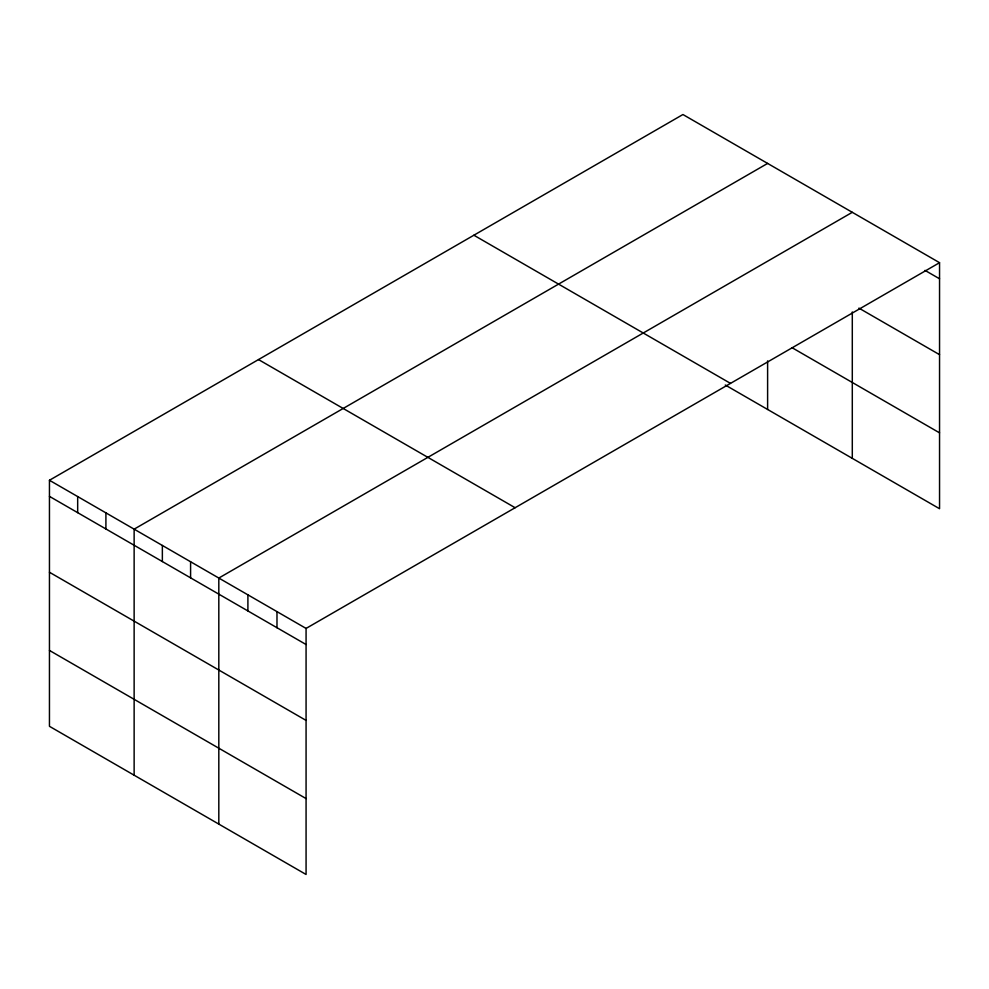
<?xml version="1.0" encoding="UTF-8"?>
<svg xmlns="http://www.w3.org/2000/svg" width="989" height="989" viewBox="0 0 989 989"><rect width="100%" height="100%" fill="white"/><g stroke="black" fill="none" stroke-linecap="round" stroke-linejoin="round"><path stroke-width="1.48" d="M939.55 262.691L682.929 114.526L49.45 480.271L49.45 726.309L306.071 874.474L306.071 628.423L939.55 262.691L939.55 508.729L725.271 385.018M767.612 163.42L134.133 529.164L134.133 775.203M852.295 212.314L218.816 578.058L218.816 824.097M925.012 270.393L939.55 278.787M858.909 308.111L939.55 354.668M791.991 347.658L939.55 432.848M473.879 235.221L730.5 383.386M258.5 359.576L515.121 507.728M49.45 480.271L306.071 628.423M49.45 496.367L306.071 644.519M49.45 572.248L306.071 720.4M49.45 650.428L306.071 798.58M852.295 311.955L852.295 458.352M767.612 360.898L767.612 409.471M276.982 611.635L276.982 627.731M247.905 594.846L247.905 610.942M190.593 561.752L190.593 577.848M162.357 545.458L162.357 561.554M105.91 512.858L105.91 528.954M77.674 496.565L77.674 512.661"/></g></svg>
